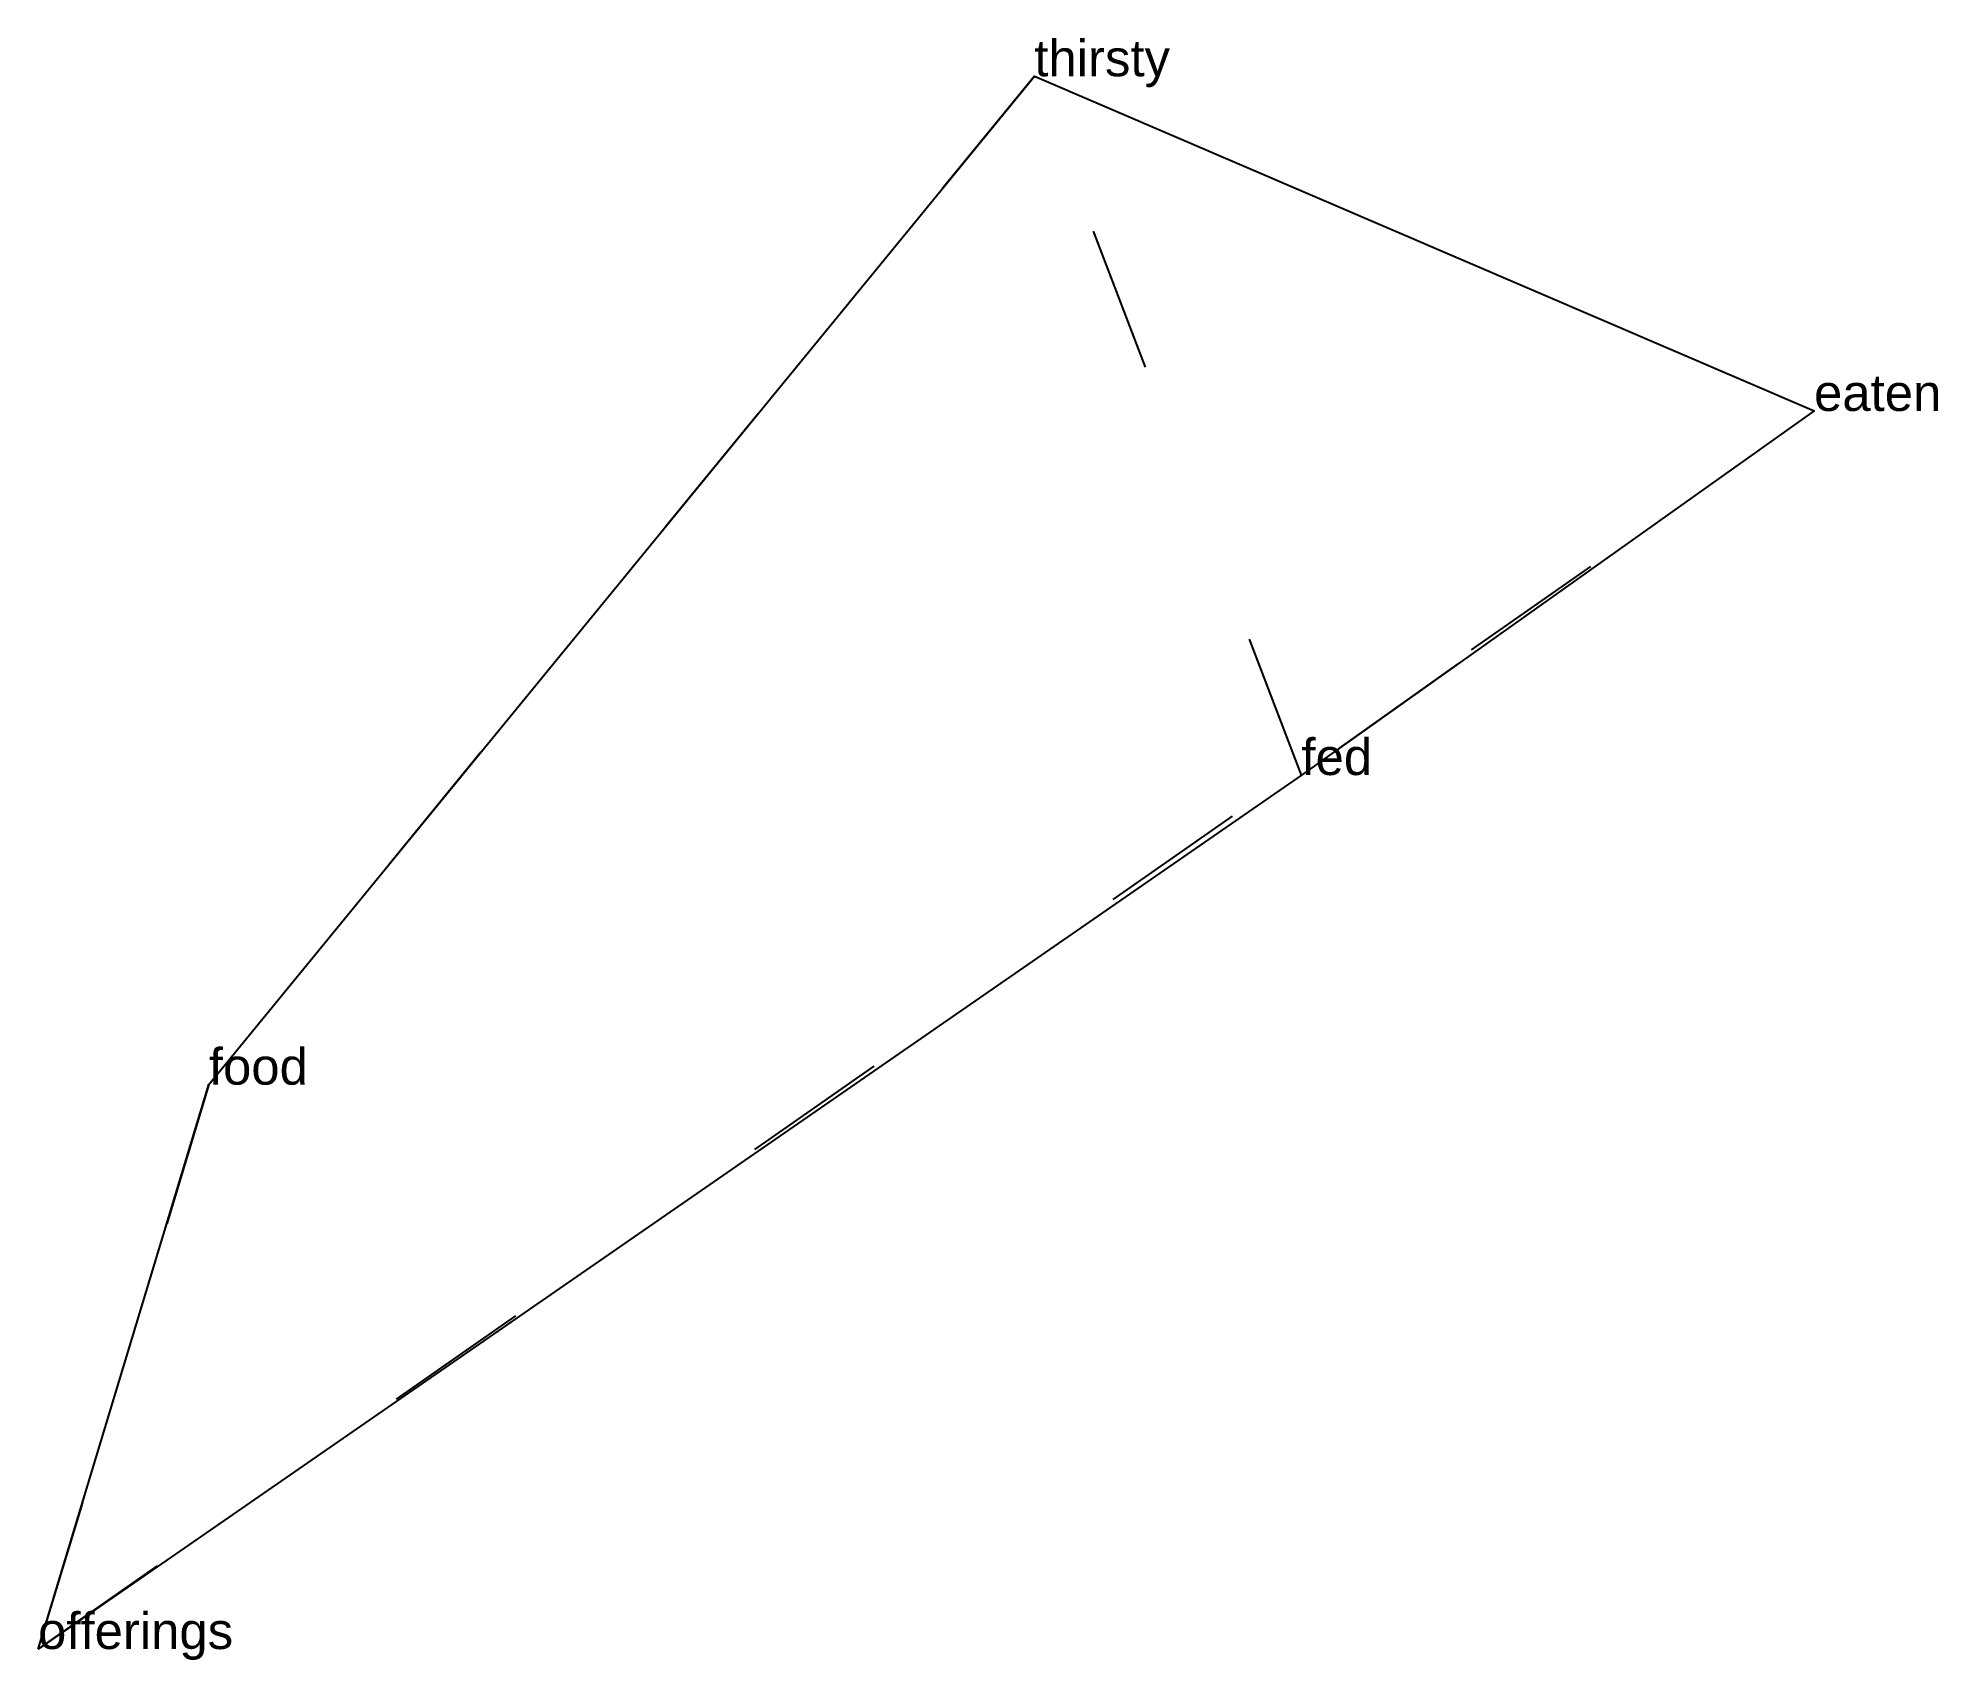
# Model space of a CAD drawing. Extents: x -0.59 to 0.72, y -0.44 to 0.67.
import ezdxf

# ---------------------------------------------------------------- set-up
doc = ezdxf.new("R2010")
doc.units = 0
doc.linetypes.add('DOT', pattern=[0.2, 0, -0.2])
doc.layers.add('TEXT', color=1, linetype='CONTINUOUS')
doc.styles.get("Standard").update_dxf_attribs({"font": 'arial.ttf'})

msp = doc.modelspace()

# ---------------------------------------------------------------- linework, layer by layer
at = {"layer": 'INTERNAL', "linetype": 'DOT'}
msp.add_polyline3d([(0.6321, 0.4185, 0), (0.2801, 0.1684, 0), (0.0967, 0.6484, 0), (-0.4701, -0.0443, 0), (-0.5874, -0.432, 0), (0.6321, 0.4185, 0)], close=True, dxfattribs=at)
at = {"layer": 'OUTLINE', "linetype": 'CONTINUOUS'}
msp.add_polyline3d([(-0.5874, -0.432, 0), (-0.4701, -0.0443, 0), (0.0967, 0.6484, 0), (0.6321, 0.4185, 0), (0.2801, 0.1684, 0), (-0.5874, -0.432, 0)], close=True, dxfattribs=at)

# ---------------------------------------------------------------- texts
at = {"layer": 'TEXT'}
for s, p in [('thirsty', (0.0967, 0.6484)), ('eaten', (0.6321, 0.4185)), ('fed', (0.2801, 0.1684)), ('food', (-0.4701, -0.0443)), ('offerings', (-0.5874, -0.432))]:
    msp.add_text(s, height=0.025, dxfattribs=at).set_placement(p)

doc.saveas('drawing.dxf')
